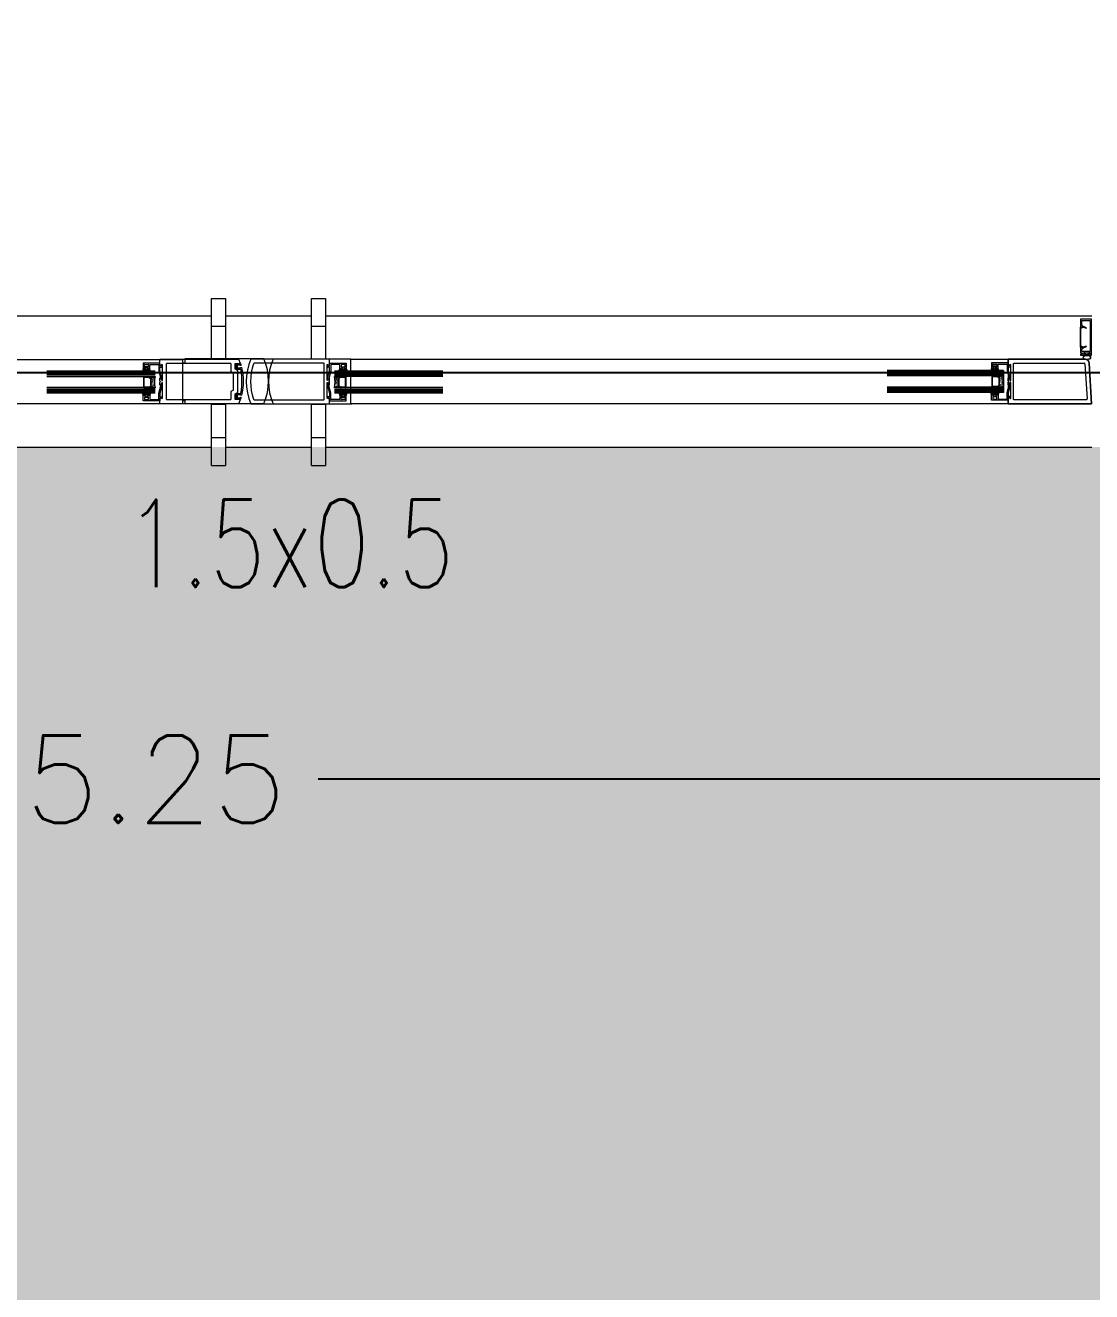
# Model space of a CAD drawing. Header units: inches. Extents: x -6 to 158, y 10 to 161.
# Drawn here: x 33.617 to 34.836, y 78.418 to 79.865 of the extents above; entities that cross this region are included whole.
import ezdxf

# ---------------------------------------------------------------- set-up
doc = ezdxf.new("R2010")
doc.units = ezdxf.units.IN
doc.header["$MEASUREMENT"] = 0
doc.linetypes.add('IMPORT-AI-Linetype-8', pattern=[7811.371918, 4882.107551, -976.421456, 976.421456, -976.421456])
for name, color, linetype, lineweight in [('A-DETL-GENF', 92, 'Continuous', 9), ('A-DOOR', 2, 'Continuous', 9), ('A-GLAZ-CWMG', 2, 'Continuous', 9), ('G-IMPT', 8, 'Continuous', 9)]:
    doc.layers.add(name, color=color, linetype=linetype, lineweight=lineweight)
for name, color, linetype in [('FM-A-OP_1-102RP$0$A-TEXT-NT-002', 2, 'Continuous'), ('HATCH ACERA QUIRIBI', 33, 'FENCELINE1'), ('ZUCA-EJES', 251, 'Continuous')]:
    doc.layers.add(name, color=color, linetype=linetype)
doc.styles.add('DETALLES$0$DETALLES$0$TEXTO GENERAL', font='romans.shx')
doc.styles.add('FM-A-OP_1-102RP$0$2mm(50)', font='simplex.shx', dxfattribs={"width": 0.75, "height": 0.1})
doc.linetypes.add('FENCELINE1', pattern='A,0.25,-0.1,[133,ltypeshp.shx,S=0.1,R=0,X=-0.1,Y=0],-0.1,1', length=1.45)
doc.dimstyles.new('DISTRIBUCIÓN$0$PLANTA ARQUITECTONICA$0$STANDARD', dxfattribs={"dimscale": 0, "dimtxt": 0.1, "dimasz": 0.075, "dimexe": 0.0333, "dimexo": 0.0333, "dimgap": 0.0333, "dimtad": 0, "dimtih": 1, "dimtoh": 1, "dimzin": 0, "dimdsep": 46, "dimtxsty": 'DETALLES$0$DETALLES$0$TEXTO GENERAL', "dimblk": 'DISTRIBUCIÓN$0$PLANTA ARQUITECTONICA$0$_ARCHTICK', "dimcen": 0.0333, "dimdle": 0.0333, "dimclrd": 124, "dimclre": 124, "dimclrt": 1, "dimaunit": 1, "dimadec": 0, "dimazin": 0, "dimtfac": 1, "dimtix": 1, "dimtmove": 2, "dimatfit": 3, "dimfxl": 2, "dimtolj": 1, "dimtzin": 0, "dimarcsym": 0})

# ---------------------------------------------------------------- blocks, each defined once
blk = doc.blocks.new('Dbl_Door_16780 - EFCO D300 Double-2139893-Level 1')
at = {"layer": 'G-IMPT'}
for points in [[(-828.2, 17.5), (-832.2, 17.5), (-831.3, 15.1)], [(-83.2, 18.1), (-87.2, 18.1), (-84.1, 15.7)], [(141.5, 18.2), (137.5, 18.2), (138.4, 15.8)], [(-83.2, -16.8), (-84.1, -14.5), (-87.2, -16.8)], [(141.5, -16.8), (138.4, -14.4), (137.5, -16.8)], [(-828.2, -17.5), (-831.3, -15.1), (-832.2, -17.5)]]:
    blk.add_hatch(color=256, dxfattribs=at).paths.add_polyline_path(points, flags=0)
at = {"layer": 'A-DETL-GENF'}
for p, q in [((-840.1, 12.7), (-707.1, 12.7)), ((-840.1, 11.1), (-707.1, 11.1)), ((-840.1, 9.5), (-707.1, 9.5)), ((-840.1, 7.9), (-707.1, 7.9)), ((-840.1, 6.4), (-707.1, 6.4)), ((-840, -12.7), (-840, 12.7)), ((-199.2, 13.4), (-75.4, 13.4)), ((-199.2, 11.8), (-75.4, 11.8)), ((-199.2, 10.2), (-75.4, 10.2)), ((-199.2, 8.6), (-75.4, 8.6)), ((-199.2, 7), (-75.4, 7)), ((129.7, 13.4), (253.5, 13.4)), ((129.7, 11.8), (253.5, 11.8)), ((129.7, 10.2), (253.5, 10.2)), ((129.7, 8.6), (253.5, 8.6)), ((129.7, 7), (253.5, 7)), ((-840, -6.3), (-707.1, -6.3)), ((-840, -7.9), (-707.1, -7.9)), ((-840, -9.5), (-707.1, -9.5)), ((-840, -11.1), (-707.1, -11.1)), ((-840, -12.7), (-707.1, -12.7)), ((-199.2, -5.7), (-75.4, -5.7)), ((-199.2, -7.2), (-75.4, -7.2)), ((-199.2, -8.8), (-75.4, -8.8)), ((-199.2, -10.4), (-75.4, -10.4)), ((-199.2, -12), (-75.4, -12)), ((129.7, -5.5), (253.5, -5.5)), ((129.7, -7.2), (253.5, -7.2)), ((129.7, -8.8), (253.5, -8.8)), ((129.7, -10.4), (253.5, -10.4)), ((129.7, -12), (253.5, -12))]:
    blk.add_line(p, q, dxfattribs=at)
at = {"layer": 'A-DOOR'}
for p, q in [((-65.2, 64.2), (-65.2, 96)), ((-49.3, 96), (-65.2, 96)), ((-49.3, 96), (-49.3, 64.2)), ((49.2, 64.2), (49.2, 96)), ((65.1, 96), (49.2, 96)), ((65.1, 96), (65.1, 64.2)), ((-65.2, 26), (-65.2, 64.2)), ((-49.3, 64.2), (-65.2, 64.2)), ((-49.3, 64.2), (-49.3, 26)), ((49.2, 26), (49.2, 64.2)), ((65.1, 64.2), (49.2, 64.2)), ((65.1, 64.2), (65.1, 26)), ((-845.5, -25.5), (-845.5, 25)), ((-94, 25), (-845.5, 25)), ((-95.3, 25.2), (-845.1, 25.2)), ((-94, 25), (-94, -25.5)), ((-49.3, 26), (-65.2, 26)), ((65.1, 26), (49.2, 26)), ((98.4, -25.3), (98.4, 25.2)), ((846.1, 25.2), (98.4, 25.2)), ((-94, -25.5), (-845.5, -25.5)), ((-65.2, -63.2), (-65.2, -25.5)), ((-49.3, -25.5), (-49.3, -63.2)), ((49.2, -63.2), (49.2, -25.9)), ((65.1, -25.9), (65.1, -63.2)), ((846.1, -25.3), (98.4, -25.3)), ((-65.2, -95), (-65.2, -63.2)), ((-49.3, -63.2), (-65.2, -63.2)), ((-49.3, -63.2), (-49.3, -95)), ((49.2, -95), (49.2, -63.2)), ((65.1, -63.2), (49.2, -63.2)), ((65.1, -63.2), (65.1, -95)), ((-49.3, -95), (-65.2, -95)), ((65.1, -95), (49.2, -95))]:
    blk.add_line(p, q, dxfattribs=at)
at = {"layer": 'A-DOOR', "lineweight": 18}
for p, q in [((-940.8, 25.6), (-937.9, -21.1)), ((-845.6, 25.6), (-940.8, 25.6)), ((-845.6, 21.4), (-845.6, 25.6)), ((-5.3, 25.7), (-95.3, 25.7)), ((95.6, 25.3), (5.6, 25.3)), ((95.6, 21.8), (95.6, 25.3)), ((98.4, 21.8), (95.6, 21.8)), ((-933.5, -25.6), (-845.6, -25.6)), ((-845.6, -25.6), (-845.6, -21.4)), ((-94, -25.5), (-5.3, -25.5)), ((5.6, -25.9), (95.6, -25.9)), ((95.6, -25.9), (95.6, -21)), ((95.6, -21), (98.4, -21))]:
    blk.add_line(p, q, dxfattribs=at)
for centre, radius, start, end in [((-64.7, 0.1), 64.7, 336.635, 23.3115), ((61.3, -0.3), 61.4, 155.3431, 204.6569), ((-933.5, -21.1), 4.47, 180, 270)]:
    blk.add_arc(centre, radius, start, end, dxfattribs=at)
at = {"layer": 'G-IMPT'}
for p, q in [((-933.2, -20.1), (-935.7, 20)), ((-828.3, 20.1), (-832.1, 20.1)), ((-87.1, 20.7), (-83.3, 20.7)), ((31.7, 19.7), (36.1, 19.7)), ((36.9, 18.9), (36.9, 15.2)), ((43.1, 11.9), (43.1, 20.4)), ((43.6, 20.8), (116, 20.8)), ((116.4, 20.4), (116.4, -20.4)), ((121.2, 18.9), (121.2, 1.6)), ((123.5, 18.6), (121.7, 19.3)), ((141.3, 20.7), (137.6, 20.7)), ((-834.7, -4.5), (-834.7, 4.6)), ((-827.7, 5.6), (-827.7, -5.5)), ((-827.1, 5.6), (-827.1, -5.5)), ((-88.3, -4.9), (-88.3, 6.2)), ((-87.7, -4.9), (-87.7, 6.2)), ((-80.7, 5.2), (-80.7, -3.9)), ((30.4, 6.5), (30.4, -6.8)), ((35.3, 13.6), (31.6, 13.6)), ((35.6, -12.6), (35.6, 12.6)), ((40.4, -9.8), (40.4, 9.8)), ((40.6, 10.2), (42.9, 11.6)), ((121.9, 1.4), (123.3, 3.9)), ((135, -3.7), (135, 5.4)), ((142, 6.4), (142, -4.7)), ((142.5, 6.4), (142.5, -4.7)), ((31.6, -13.9), (35.3, -13.9)), ((42.9, -11.5), (40.6, -10.2)), ((43.1, -20.4), (43.1, -11.9)), ((121.2, -1.6), (121.2, -18.9)), ((123.3, -3.9), (121.9, -1.4)), ((-828.3, -20), (-832.1, -20)), ((-87.1, -19.4), (-83.3, -19.4)), ((36.1, -20), (31.7, -20)), ((36.9, -15.5), (36.9, -19.2)), ((116, -20.8), (43.6, -20.8)), ((121.7, -19.3), (123.5, -18.6)), ((141.3, -19.4), (137.6, -19.4)), ((-931.2, -39.1), (-928.7, -40.4)), ((-928.5, -40.7), (-928.5, -60.6)), ((-928.7, -60.9), (-931.2, -62.2))]:
    blk.add_line(p, q, dxfattribs=at)
at = {"layer": 'G-IMPT', "flags": 128}
for points in [[(-846.4, 0), (-845.6, -0.8), (-845.6, -3.7), (-845.7, -4), (-846, -4.1), (-846.3, -4), (-847.8, -1.3), (-848.1, -1.2), (-848.4, -1.3), (-848.5, -1.6), (-848.5, -18.9), (-848.4, -19.2), (-848, -19.3), (-846.1, -18.5), (-845.8, -18.6), (-845.6, -19.1), (-845.6, -25.6), (-933.2, -25.6), (-934.6, -25.4), (-935.9, -24.8), (-936.9, -23.8), (-937.6, -22.6), (-937.9, -21.1), (-940.8, 25.6), (-935.4, 25.6), (-845.6, 25.6), (-845.6, 19), (-845.8, 18.7), (-846.1, 18.6), (-848, 19.3), (-848.4, 19.3), (-848.5, 18.9), (-848.5, 1.6), (-848.4, 1.3), (-848.1, 1.2), (-847.8, 1.3), (-846.3, 4), (-846, 4.2), (-845.8, 4.1), (-845.6, 3.8), (-845.6, 0.8)], [(-832.2, 17.5), (-828.2, 17.5), (-829.1, 15.1), (-828.1, 15.1), (-827.1, 15), (-826.1, 14.3), (-826, 14.1), (-825.9, 14), (-825.9, 13.8), (-826, 13.6), (-826.1, 13.4), (-827.1, 12.8), (-828.1, 12.7), (-832.4, 12.7), (-833.3, 12.8), (-834.3, 13.4), (-834.5, 13.6), (-834.5, 13.8), (-834.5, 14), (-834.5, 14.1), (-834.3, 14.3), (-833.3, 15), (-832.4, 15.1), (-831.3, 15.1)], [(-826.9, 13.9), (-827.5, 14.4), (-830.2, 14.5), (-833, 14.4), (-833.6, 13.9), (-833, 13.4), (-830.2, 13.3), (-827.5, 13.4)], [(-83.2, 18.1), (-87.2, 18.1), (-86.4, 15.7), (-87.4, 15.7), (-88.3, 15.7), (-89.4, 14.9), (-89.5, 14.7), (-89.6, 14.6), (-89.6, 14.4), (-89.5, 14.2), (-89.4, 14.1), (-88.3, 13.4), (-87.4, 13.3), (-83.1, 13.3), (-82.2, 13.4), (-81.1, 14.1), (-81, 14.2), (-80.9, 14.4), (-80.9, 14.6), (-81, 14.7), (-81.1, 14.9), (-82.2, 15.7), (-83.1, 15.7), (-84.1, 15.7)], [(-88.6, 14.5), (-88, 15), (-85.2, 15.1), (-82.4, 15), (-81.8, 14.5), (-82.4, 14.1), (-85.2, 14), (-88, 14.1)], [(137.5, 18.2), (141.5, 18.2), (140.6, 15.8), (141.6, 15.8), (142.5, 15.7), (143.6, 14.9), (143.7, 14.8), (143.8, 14.6), (143.8, 14.4), (143.7, 14.2), (143.6, 14.1), (142.5, 13.4), (141.6, 13.3), (137.3, 13.3), (136.4, 13.4), (135.4, 14.1), (135.2, 14.2), (135.2, 14.4), (135.2, 14.6), (135.2, 14.8), (135.4, 14.9), (136.4, 15.7), (137.3, 15.8), (138.4, 15.8)], [(142.8, 14.5), (142.2, 15), (139.4, 15.2), (136.7, 15), (136.1, 14.5), (136.7, 14.1), (139.4, 14), (142.2, 14.1)], [(-835.3, 4.6), (-835.3, -4.5)], [(-832.9, 6.3), (-834.8, 5.3)], [(-80.6, 5.9), (-82.6, 6.9)], [(-80.2, -3.9), (-80.2, 5.2)], [(134.4, 5.4), (134.4, -3.7)], [(136.8, 7.1), (134.8, 6.1)], [(-834.8, -5.2), (-832.9, -6.3)], [(-832.2, -17.5), (-828.2, -17.5), (-829.1, -15.1), (-828.1, -15.1), (-827.1, -15), (-826.1, -14.2), (-826, -14.1), (-825.9, -13.9), (-825.9, -13.7), (-826, -13.5), (-826.1, -13.4), (-827.1, -12.7), (-828.1, -12.6), (-832.4, -12.6), (-833.3, -12.7), (-834.3, -13.4), (-834.5, -13.5), (-834.5, -13.7), (-834.5, -13.9), (-834.5, -14.1), (-834.3, -14.2), (-833.3, -15), (-832.4, -15.1), (-831.3, -15.1)], [(-826.9, -13.8), (-827.5, -14.3), (-830.2, -14.5), (-833, -14.3), (-833.6, -13.8), (-833, -13.4), (-830.2, -13.3), (-827.5, -13.4)], [(-83.2, -16.8), (-87.2, -16.8), (-86.4, -14.5), (-87.4, -14.5), (-88.3, -14.4), (-89.4, -13.6), (-89.5, -13.4), (-89.6, -13.3), (-89.6, -13.1), (-89.5, -12.9), (-89.4, -12.8), (-88.3, -12.1), (-87.4, -12), (-83.1, -12), (-82.2, -12.1), (-81.1, -12.8), (-81, -12.9), (-80.9, -13.1), (-80.9, -13.3), (-81, -13.4), (-81.1, -13.6), (-82.2, -14.4), (-83.1, -14.5), (-84.1, -14.5)], [(-88.6, -13.2), (-88, -13.7), (-85.2, -13.9), (-82.4, -13.7), (-81.8, -13.2), (-82.4, -12.8), (-85.2, -12.7), (-88, -12.8)], [(-82.6, -5.6), (-80.6, -4.6)], [(134.8, -4.4), (136.8, -5.4)], [(137.5, -16.8), (141.5, -16.8), (140.6, -14.4), (141.6, -14.4), (142.5, -14.3), (143.6, -13.6), (143.7, -13.4), (143.8, -13.3), (143.8, -13.1), (143.7, -12.9), (143.6, -12.7), (142.5, -12.1), (141.6, -12), (137.3, -12), (136.4, -12.1), (135.4, -12.7), (135.2, -12.9), (135.2, -13.1), (135.2, -13.3), (135.2, -13.4), (135.4, -13.6), (136.4, -14.3), (137.3, -14.4), (138.4, -14.4)], [(142.8, -13.2), (142.2, -13.7), (139.4, -13.8), (136.7, -13.7), (136.1, -13.2), (136.7, -12.7), (139.4, -12.6), (142.2, -12.7)], [(-933.1, -32.6), (-932, -32.6), (-932, -31.9), (-932.7, -31.9), (-933.8, -29.8), (-937.1, -29.8), (-938.3, -31.9), (-938.9, -31.9), (-938.9, -32.6), (-937.8, -32.6), (-936.6, -30.6), (-934.3, -30.6)]]:
    blk.add_lwpolyline(points, close=True, dxfattribs=at)
for points in [[(-934.9, 20.8), (-852.1, 20.8), (-851.8, 20.7), (-851.7, 20.4), (-851.7, 0), (-851.7, -20.4), (-851.8, -20.7), (-852.1, -20.8), (-932.4, -20.8)], [(-848.2, 3), (-845.6, 12.9), (-845.6, 16.9), (-847.8, 16.9)], [(-848.1, 17.7), (-847, 18.8), (-845.6, 18), (-845.6, 21.4), (-826.5, 21.4), (-826.5, 15.1), (-828.5, 15.1)], [(-832, 15.1), (-833.9, 15.1), (-833.9, 20.1), (-844.2, 20.1), (-844.2, 12.7), (-846.5, 4.1), (-847.5, 2.6)], [(-832.5, 19.6), (-832.5, 18.3), (-831.6, 15.6)], [(-828.8, 15.6), (-827.9, 18.3), (-827.9, 19.6)], [(-67.3, 18.3), (-68.4, 19.5), (-69.9, 18.7), (-69.9, 22.1), (-88.9, 22.1), (-88.9, 15.7), (-87, 15.7)], [(-86.6, 16.3), (-87.5, 18.9), (-87.5, 20.3)], [(-82.9, 20.3), (-82.9, 18.9), (-83.8, 16.3)], [(-83.4, 15.7), (-81.5, 15.7), (-81.5, 20.7), (-71.3, 20.7), (-71.3, 13.4), (-69, 4.8), (-68, 3.3)], [(20, 25.6), (-69.9, 25.6), (-69.9, 19.1), (-69.7, 18.6), (-69.3, 18.5), (-67.4, 19.3), (-67.1, 19.2), (-66.9, 18.9), (-66.9, 1.6), (-67, 1.3), (-67.3, 1.2), (-67.6, 1.3), (-69.2, 4), (-69.4, 4.1), (-69.7, 4), (-69.9, 3.7), (-69.9, 0.8), (-69.1, 0), (-69.9, -0.8), (-69.9, -3.8), (-69.7, -4.1), (-69.4, -4.2), (-69.2, -4), (-67.6, -1.4), (-67.3, -1.3), (-67.1, -1.4), (-66.9, -1.6), (-66.9, -19), (-67.1, -19.3), (-67.4, -19.3), (-69.3, -18.6), (-69.7, -18.7), (-69.9, -19), (-69.9, -25.6), (20, -25.6)], [(-67.2, 3.6), (-69.9, 13.5), (-69.9, 17.5), (-67.7, 17.5)], [(16.3, 20.8), (-63.4, 20.8), (-63.6, 20.7), (-63.8, 20.4), (-63.8, -20.4), (-63.6, -20.7), (-63.4, -20.8), (16.3, -20.8)], [(30.5, 15.7), (32.1, 15.7), (32.1, 15.2), (35.7, 15.2), (35.7, 18.5), (32.1, 18.5), (32.1, 18), (31.1, 18)], [(32.3, 20.8), (34.1, 25.6), (61.9, 25.6), (124.1, 25.6), (124.1, 19)], [(35.8, 13), (38.4, 14.4), (38.4, 20.3), (32.7, 20.3)], [(121.4, 3.6), (124.1, 13.5), (124.1, 17.5), (121.9, 17.5)], [(121.6, 18.3), (122.6, 19.5), (124.1, 18.7), (124.1, 22.1), (143.1, 22.1), (143.1, 15.7), (141.2, 15.7)], [(137.7, 15.7), (135.8, 15.7), (135.8, 20.7), (125.5, 20.7), (125.5, 13.4), (123.2, 4.8), (122.2, 3.3)], [(137.2, 20.3), (137.2, 18.9), (138.1, 16.3)], [(140.9, 16.3), (141.7, 18.9), (141.7, 20.3)], [(-840, 6.4), (-832.5, 6.4), (-827.9, 6.4)], [(-839.5, 5.6), (-839.5, 5.5), (-839.4, 5.6), (-839.5, 5.6), (-839.5, 5.6), (-839.4, 5.6), (-839.5, 5.5)], [(-839.1, 4.1), (-839.1, 3.9), (-838.9, 4.1), (-839.1, 4.1), (-839.1, 4), (-839, 4.1), (-839.1, 4)], [(-838.7, 2.4), (-838.6, 2.6), (-838.7, 2.5), (-838.6, 2.5), (-838.7, 2.5), (-838.7, 2.4), (-838.5, 2.5)], [(-838.3, 0.9), (-838.2, 1), (-838.3, 1), (-838.3, 0.9), (-838.1, 1), (-838.3, 1), (-838.2, 1)], [(-838, 5.2), (-838, 5), (-837.8, 5.2), (-837.9, 5.2), (-838, 5.2), (-837.9, 5.2), (-838, 5.1)], [(-837.6, 3.6), (-837.5, 3.7), (-837.6, 3.6), (-837.5, 3.7), (-837.6, 3.6), (-837.6, 3.5), (-837.4, 3.6)], [(-837.2, 2), (-837.1, 2.1), (-837.1, 2.1), (-837.1, 2), (-837, 2.1), (-837.1, 2.1), (-837.1, 2.1)], [(-836.9, 6.2), (-836.8, 6.3), (-836.8, 6.3), (-836.8, 6.3), (-836.8, 6.3), (-836.8, 6.2), (-836.7, 6.3)], [(-836.7, 0.4), (-836.6, 0.6), (-836.7, 0.6), (-836.7, 0.6), (-836.7, 0.5), (-836.6, 0.6), (-836.8, 0.5)], [(-836.5, 4.7), (-836.3, 4.8), (-836.4, 4.7), (-836.4, 4.8), (-836.4, 4.6), (-836.3, 4.8), (-836.4, 4.8)], [(-836, 3.1), (-835.9, 3.2), (-836, 3.2), (-836, 3.2), (-836, 3.2), (-835.9, 3.3), (-836, 3.1)], [(-835.6, 1.7), (-835.6, 1.6), (-835.5, 1.7), (-835.6, 1.7), (-835.6, 1.7), (-835.5, 1.7), (-835.6, 1.6)], [(-835.3, 5.9), (-835.3, 5.8), (-835.2, 5.9), (-835.3, 5.9), (-835.3, 5.9), (-835.2, 5.9), (-835.3, 5.8)], [(-834.6, 4.8), (-832.5, 5.8), (-827.9, 5.8)], [(-87.5, 7), (-82.9, 7), (-75.4, 7)], [(-87.5, 6.5), (-82.9, 6.5), (-80.9, 5.4)], [(-81.9, 6.8), (-82, 6.7), (-81.9, 6.7), (-81.9, 6.7), (-81.9, 6.7), (-82, 6.6), (-81.8, 6.7)], [(-80.3, 6.3), (-80.4, 6.2), (-80.3, 6.3), (-80.4, 6.2), (-80.3, 6.4), (-80.5, 6.2), (-80.3, 6.2)], [(-79.9, 4.9), (-80.1, 4.7), (-79.9, 4.7), (-80, 4.7), (-79.9, 4.7), (-80, 4.7), (-79.9, 4.8)], [(-79.5, 3.3), (-79.6, 3.2), (-79.5, 3.2), (-79.6, 3.2), (-79.5, 3.3), (-79.7, 3.2), (-79.5, 3.2)], [(-79.1, 1.8), (-79.2, 1.6), (-79.1, 1.6), (-79.1, 1.6), (-79.1, 1.7), (-79.2, 1.6), (-79.1, 1.7)], [(-78.8, 6), (-78.9, 5.8), (-78.8, 5.8), (-78.8, 5.8), (-78.8, 5.9), (-78.9, 5.8), (-78.8, 5.9)], [(-78.7, 0.3), (-78.8, 0.1), (-78.7, 0.1), (-78.7, 0.1), (-78.7, 0.1), (-78.8, 0.1), (-78.7, 0.2)], [(-78.4, 4.4), (-78.5, 4.3), (-78.4, 4.3), (-78.4, 4.4), (-78.5, 4.3), (-78.4, 4.3), (-78.4, 4.3)], [(-78, 2.9), (-78.1, 2.7), (-78, 2.8), (-78, 2.8), (-78, 2.8), (-78, 2.9), (-78.1, 2.8)], [(-77.7, 7), (-77.7, 7), (-77.8, 7), (-77.7, 7), (-77.7, 7), (-77.8, 6.9)], [(-77.5, 1.3), (-77.7, 1.2), (-77.6, 1.3), (-77.6, 1.2), (-77.6, 1.2), (-77.6, 1.4), (-77.7, 1.2)], [(-77.2, 5.5), (-77.4, 5.4), (-77.3, 5.5), (-77.3, 5.4), (-77.3, 5.6), (-77.4, 5.4), (-77.3, 5.4)], [(-76.9, 4), (-77, 3.9), (-76.9, 3.9), (-76.9, 3.9), (-76.9, 3.9), (-77, 3.9), (-76.8, 4)], [(-76.5, 2.4), (-76.5, 2.5), (-76.6, 2.4), (-76.5, 2.4), (-76.4, 2.4), (-76.5, 2.3), (-76.4, 2.4)], [(-76.2, 6.7), (-76.3, 6.5), (-76.2, 6.5), (-76.2, 6.5), (-76.1, 6.6), (-76.2, 6.5), (-76.1, 6.6)], [(-76.1, 0.9), (-76.2, 0.8), (-76.1, 0.9), (-76.1, 0.8)], [(-75.8, 5), (-75.8, 5.1), (-75.8, 5), (-75.8, 5.1), (-75.8, 5.1), (-75.9, 5)], [(124.1, 3.7), (124.1, 0.8), (123.3, 0), (124.1, -0.8), (124.1, -3.7)], [(129.7, 7.2), (137.2, 7.2), (141.8, 7.2)], [(130.2, 6.4), (130.2, 6.3), (130.3, 6.4), (130.2, 6.4), (130.2, 6.4), (130.3, 6.4), (130.1, 6.3)], [(130.4, 0.6), (130.4, 0.7), (130.4, 0.6), (130.4, 0.7)], [(130.6, 4.9), (130.6, 4.7), (130.7, 4.9), (130.6, 4.9), (130.6, 4.9), (130.7, 4.9), (130.6, 4.8)], [(131, 3.3), (131.1, 3.4), (131, 3.3), (131, 3.4), (131, 3.4), (131, 3.2), (131.1, 3.4)], [(131.4, 1.7), (131.5, 1.8), (131.4, 1.8), (131.4, 1.7), (131.5, 1.8), (131.4, 1.8), (131.4, 1.8)], [(131.7, 6), (131.7, 5.9), (131.8, 6), (131.7, 6), (131.7, 6), (131.8, 6), (131.7, 5.9)], [(131.8, 0.2), (131.9, 0.3), (131.8, 0.3), (131.8, 0.3), (131.8, 0.3), (131.8, 0.1), (132, 0.3)], [(132.1, 4.4), (132.2, 4.5), (132.1, 4.4), (132.1, 4.5), (132.1, 4.5), (132.1, 4.3), (132.3, 4.5)], [(132.5, 2.9), (132.6, 3), (132.5, 2.9), (132.5, 2.8), (132.7, 2.9), (132.5, 2.9), (132.6, 2.9)], [(132.8, 7), (132.9, 7.2), (132.8, 7.1), (132.9, 7.1), (132.8, 7.1), (132.8, 7), (133, 7.1)], [(132.9, 1.3), (133.1, 1.4), (132.9, 1.4), (133, 1.4), (132.9, 1.4), (133, 1.4), (132.9, 1.3)], [(133.2, 5.5), (133.3, 5.6), (133.2, 5.6), (133.3, 5.6), (133.2, 5.5), (133.4, 5.6), (133.2, 5.6)], [(133.6, 3.9), (133.8, 4.1), (133.6, 4.1), (133.7, 4.1), (133.6, 4), (133.7, 4.1), (133.6, 4)], [(134.1, 2.5), (134.1, 2.4), (134.2, 2.5), (134.1, 2.5), (134.1, 2.5), (134.1, 2.6), (134, 2.4)], [(134.4, 6.7), (134.4, 6.6), (134.5, 6.7), (134.4, 6.7), (134.4, 6.7), (134.4, 6.7), (134.3, 6.6)], [(135.1, 5.6), (137.2, 6.6), (141.8, 6.6)], [(-848.2, -3), (-845.6, -12.9), (-845.6, -16.8), (-847.8, -16.8)], [(-832, -15.1), (-833.9, -15.1), (-833.9, -20), (-844.2, -20), (-844.2, -12.7), (-846.5, -4.1), (-847.5, -2.6)], [(-827.9, -6.3), (-832.5, -6.3), (-840, -6.3)], [(-839.6, -4.3), (-839.6, -4.4), (-839.6, -4.3), (-839.6, -4.4), (-839.6, -4.4), (-839.5, -4.3)], [(-839.3, -0.2), (-839.2, -0.1), (-839.3, -0.2), (-839.3, -0.1)], [(-839.3, -6), (-839.1, -5.9), (-839.3, -5.9), (-839.2, -5.8), (-839.3, -5.9), (-839.2, -5.8), (-839.3, -5.9)], [(-839, -1.7), (-839, -1.8), (-838.8, -1.7), (-838.9, -1.7), (-839, -1.7), (-838.9, -1.6), (-839, -1.8)], [(-838.6, -3.3), (-838.4, -3.2), (-838.6, -3.2), (-838.5, -3.2), (-838.6, -3.2), (-838.5, -3.2), (-838.6, -3.3)], [(-838.2, -4.8), (-838.1, -4.7), (-838.2, -4.8), (-838.1, -4.7), (-838.2, -4.9), (-838, -4.7), (-838.2, -4.7)], [(-837.9, -0.6), (-837.8, -0.5), (-837.9, -0.6), (-837.8, -0.5), (-837.9, -0.5), (-837.9, -0.7), (-837.7, -0.5)], [(-837.7, -6.3), (-837.7, -6.3), (-837.6, -6.3), (-837.7, -6.3), (-837.7, -6.3), (-837.7, -6.2)], [(-837.5, -2.2), (-837.4, -2), (-837.4, -2.1), (-837.4, -2.1), (-837.4, -2.1), (-837.4, -2.2), (-837.3, -2.1)], [(-837.1, -3.7), (-836.9, -3.6), (-837, -3.6), (-837, -3.7), (-836.9, -3.6), (-837, -3.6), (-837, -3.6)], [(-836.6, -5.3), (-836.5, -5.1), (-836.6, -5.1), (-836.6, -5.1), (-836.6, -5.2), (-836.5, -5.1), (-836.6, -5.2)], [(-836.3, -1.1), (-836.2, -1), (-836.3, -1), (-836.3, -0.9), (-836.3, -1), (-836.2, -0.9), (-836.3, -1)], [(-835.9, -2.6), (-835.8, -2.5), (-835.9, -2.5), (-835.9, -2.5), (-835.9, -2.6), (-835.8, -2.5), (-835.9, -2.5)], [(-835.5, -4.2), (-835.4, -4), (-835.5, -4), (-835.5, -4), (-835.5, -4.1), (-835.4, -4), (-835.5, -4.1)], [(-835.1, -5.6), (-835, -5.5), (-835.1, -5.6), (-835.1, -5.5), (-835.1, -5.7), (-834.9, -5.6), (-835.1, -5.6)], [(-827.9, -5.8), (-832.5, -5.8), (-834.6, -4.7)], [(-833.6, -6.1), (-833.4, -6), (-833.6, -6), (-833.5, -6), (-833.6, -6), (-833.5, -5.9), (-833.6, -6.1)], [(-67.3, -17), (-68.4, -18.2), (-69.9, -17.4), (-69.9, -20.8), (-88.9, -20.8), (-88.9, -14.4), (-87, -14.4)], [(-80.9, -4.1), (-82.9, -5.1), (-87.5, -5.1)], [(-75.4, -5.7), (-82.9, -5.7), (-87.5, -5.7)], [(-83.4, -14.4), (-81.5, -14.4), (-81.5, -19.4), (-71.3, -19.4), (-71.3, -12), (-69, -3.5), (-68, -2)], [(-80.2, -5.2), (-80.1, -5.1), (-80.3, -5.2), (-80.1, -5.2), (-80.1, -5.2), (-80.2, -5.2), (-80.1, -5.1)], [(-79.8, -1), (-79.8, -0.9), (-80, -1), (-79.9, -1), (-79.8, -1), (-79.9, -1), (-79.8, -0.9)], [(-79.4, -2.4), (-79.6, -2.5), (-79.4, -2.5), (-79.4, -2.5), (-79.4, -2.5), (-79.5, -2.6), (-79.4, -2.5)], [(-79, -4), (-79.1, -4.1), (-79, -4), (-79, -4.1), (-79, -3.9), (-79.1, -4.1), (-79, -4.1)], [(-78.6, -5.5), (-78.7, -5.6), (-78.6, -5.6), (-78.6, -5.6), (-78.6, -5.6), (-78.6, -5.5), (-78.7, -5.6)], [(-78.3, -1.3), (-78.4, -1.4), (-78.3, -1.4), (-78.3, -1.3), (-78.4, -1.4), (-78.3, -1.4), (-78.3, -1.4)], [(-77.9, -2.9), (-78, -3), (-77.9, -2.9), (-77.9, -3), (-77.9, -3), (-77.9, -2.8), (-78, -3)], [(-77.5, -4.5), (-77.5, -4.3), (-77.6, -4.5), (-77.5, -4.5), (-77.5, -4.5), (-77.6, -4.5), (-77.4, -4.4)], [(-77.1, -0.2), (-77.3, -0.3), (-77.2, -0.3), (-77.2, -0.2), (-77.3, -0.3), (-77.2, -0.3), (-77.2, -0.3)], [(-76.7, -1.7), (-76.8, -1.9), (-76.8, -1.8), (-76.8, -1.8), (-76.8, -1.8), (-76.8, -1.7), (-76.9, -1.8)], [(-76.3, -3.4), (-76.3, -3.2), (-76.5, -3.4), (-76.4, -3.4), (-76.3, -3.3), (-76.4, -3.4), (-76.3, -3.3)], [(-76, -4.9), (-75.9, -4.8), (-76.1, -4.9), (-75.9, -4.9), (-75.9, -4.9), (-76, -4.9), (-75.9, -4.8)], [(-67.2, -2.3), (-69.9, -12.2), (-69.9, -16.2), (-67.7, -16.2)], [(32.7, -20.2), (38.4, -20.2), (38.4, -14.4), (35.8, -12.9)], [(121.4, -2.3), (124.1, -12.2), (124.1, -16.2), (121.9, -16.2)], [(121.6, -17), (122.6, -18.2), (124.1, -17.4), (124.1, -20.8), (143.1, -20.8), (143.1, -14.4), (141.2, -14.4)], [(137.7, -14.4), (135.8, -14.4), (135.8, -19.4), (125.5, -19.4), (125.5, -12), (123.2, -3.5), (122.2, -2)], [(141.8, -5.5), (137.2, -5.5), (129.7, -5.5)], [(130.1, -3.5), (130, -3.6), (130, -3.5), (130, -3.5), (130, -3.6), (130.1, -3.5)], [(130.4, -5.2), (130.5, -5), (130.4, -5), (130.4, -5), (130.4, -5.1), (130.5, -5), (130.4, -5.1)], [(130.7, -0.8), (130.7, -1), (130.8, -0.8), (130.7, -0.8), (130.7, -0.9), (130.8, -0.8), (130.7, -0.9)], [(131.1, -2.5), (131.2, -2.4), (131.1, -2.4), (131.1, -2.4), (131.1, -2.4), (131.2, -2.3), (131.1, -2.5)], [(131.5, -4), (131.6, -3.9), (131.5, -3.9), (131.5, -3.9), (131.5, -4), (131.7, -3.9), (131.5, -3.9)], [(131.9, -5.4), (132, -5.5), (132.1, -5.4), (132, -5.4), (131.9, -5.5), (132, -5.4)], [(132.2, -1.3), (132.3, -1.2), (132.2, -1.3), (132.3, -1.2), (132.2, -1.2), (132.2, -1.4), (132.4, -1.2)], [(132.6, -2.9), (132.7, -2.8), (132.6, -2.8), (132.6, -2.9), (132.8, -2.8), (132.6, -2.8), (132.7, -2.8)], [(133, -4.5), (133.2, -4.3), (133, -4.3), (133.1, -4.3), (133, -4.3), (133.1, -4.3), (133, -4.4)], [(133.3, -0.3), (133.5, -0.1), (133.3, -0.1), (133.4, -0.1), (133.3, -0.2), (133.4, -0.1), (133.3, -0.2)], [(133.7, -1.7), (133.8, -1.6), (133.8, -1.7), (133.8, -1.7), (133.8, -1.8), (133.9, -1.7), (133.8, -1.7)], [(134.2, -3.3), (134.3, -3.2), (134.2, -3.2), (134.2, -3.2), (134.2, -3.2), (134.3, -3.2), (134.1, -3.3)], [(134.6, -4.8), (134.7, -4.7), (134.6, -4.8), (134.6, -4.7), (134.6, -4.9), (134.7, -4.7), (134.6, -4.7)], [(141.8, -5), (137.2, -5), (135.1, -3.9)], [(136.1, -5.3), (136.2, -5.1), (136.1, -5.1), (136.1, -5.1), (136.1, -5.2), (136.2, -5.1), (136.1, -5.2)], [(-848.1, -17.6), (-847, -18.8), (-845.6, -18), (-845.6, -21.4), (-826.5, -21.4), (-826.5, -15.1), (-828.5, -15.1)], [(-832.5, -19.6), (-832.5, -18.3), (-831.6, -15.6)], [(-828.8, -15.6), (-827.9, -18.3), (-827.9, -19.6)], [(-86.6, -15), (-87.5, -17.6), (-87.5, -19)], [(-82.9, -19), (-82.9, -17.6), (-83.8, -15)], [(31.1, -18.3), (32.1, -18.3), (32.1, -18.8), (35.7, -18.8), (35.7, -15.5), (32.1, -15.5), (32.1, -16), (30.5, -16)], [(124.1, -18.9), (124.1, -25.6), (34.1, -25.6), (32.3, -20.8)], [(137.2, -19), (137.2, -17.6), (138.1, -15)], [(140.9, -15), (141.7, -17.6), (141.7, -19)], [(-938.5, -30), (-940.8, -30), (-940.8, -71.3), (-928.2, -71.3), (-928.2, -63.4)], [(-932.5, -31.4), (-931.8, -31.4), (-931.8, -32.8), (-939.3, -32.8), (-939.3, -31.4), (-938.5, -31.4)], [(-929.7, -64.5), (-929.7, -69.7), (-939.3, -69.7), (-939.3, -34.4), (-929.5, -34.4), (-929.5, -36.8)], [(-931.5, -38.4), (-934.8, -40), (-934.5, -40.5), (-931.5, -39.1)], [(-928.2, -38), (-928.2, -32.8), (-930.2, -32.8), (-930.2, -31.4), (-928.2, -31.4), (-928.2, -30), (-932.5, -30)], [(-931.2, -62.9), (-928.5, -61.5), (-928.5, -62.2), (-927.9, -62.2), (-927.9, -39.1), (-928.5, -39.1), (-928.5, -39.8), (-931.2, -38.4)], [(-931.5, -62.2), (-934.5, -60.8), (-934.8, -61.3), (-931.5, -62.9)]]:
    blk.add_lwpolyline(points, dxfattribs=at)
at = {"layer": 'G-IMPT'}
for centre, radius, start, end in [((-934.9, 20), 0.787, 90, 183.5941), ((-847.8, 17.3), 0.483, 137.0261, 270), ((-832.1, 19.6), 0.406, 90, 180), ((-832, 15.5), 0.406, 270, 18.6986), ((-828.5, 15.5), 0.406, 161.3014, 270), ((-828.3, 19.6), 0.406, 360, 90), ((-87.1, 20.3), 0.406, 90, 180), ((-87, 16.1), 0.406, 270, 18.6986), ((-83.4, 16.1), 0.406, 161.3014, 270), ((-83.3, 20.3), 0.406, 360, 90), ((-67.7, 18), 0.483, 270, 42.9739), ((16.3, 20), 0.787, 16.5295, 90), ((-39.9, 0), 60.4, 340.3861, 19.5925), ((-37.9, 0), 63.3, 336.1367, 23.8633), ((92, -0.2), 63.5, 165.5462, 194.4538), ((92, -0.2), 63.5, 161.7961, 163.4053), ((32.7, 20.7), 0.406, 160, 270), ((35.3, 15.2), 1.56, 270, 360), ((36.1, 18.9), 0.787, 360, 90), ((43.6, 20.4), 0.406, 90, 180), ((116, 20.4), 0.406, 0, 90), ((121.6, 18.9), 0.406, 68.7099, 180), ((121.9, 18), 0.483, 137.0261, 270), ((123.7, 19), 0.406, 248.7099, 360), ((137.6, 20.3), 0.406, 90, 180), ((137.7, 16.2), 0.406, 270, 18.6986), ((141.2, 16.2), 0.406, 161.3014, 270), ((141.3, 20.3), 0.406, 360, 90), ((-847.8, 2.9), 0.433, 165, 326.9417), ((-867.8, 0), 28.5, 347.108, 12.892), ((-834.5, 4.6), 0.794, 117.176, 180), ((-834.5, 4.6), 0.794, 117.176, 180), ((-834.5, 4.6), 0.235, 117.176, 180), ((-832.5, 5.6), 0.794, 90, 117.176), ((-832.5, 5.6), 0.794, 90, 117.176), ((-832.5, 5.6), 0.235, 90, 117.176), ((-827.9, 5.6), 0.794, 360, 90), ((-827.9, 5.6), 0.235, 360, 90), ((-87.5, 6.2), 0.794, 90, 180), ((-87.5, 6.2), 0.235, 90, 180), ((-82.9, 6.2), 0.794, 62.824, 90), ((-82.9, 6.2), 0.794, 62.824, 90), ((-82.9, 6.2), 0.235, 62.824, 90), ((-81, 5.2), 0.235, 0, 62.824), ((-81, 5.2), 0.794, 0, 62.824), ((-81, 5.2), 0.794, 0, 62.824), ((-47.7, 0.7), 28.5, 167.108, 192.892), ((-67.6, 3.5), 0.433, 213.0583, 15), ((92, -0.2), 61.9, 167.1551, 173.8568), ((36, 12.6), 0.406, 120, 180), ((40.8, 9.8), 0.406, 120, 180), ((42.7, 11.9), 0.406, 300, 360), ((121.6, 1.6), 0.406, 180, 330.8202), ((121.9, 3.5), 0.433, 165, 326.9417), ((123.7, 3.7), 0.406, 0, 150.8202), ((101.9, 0.8), 28.5, 347.108, 12.892), ((135.2, 5.4), 0.794, 117.176, 180), ((135.2, 5.4), 0.794, 117.176, 180), ((135.2, 5.4), 0.235, 117.176, 180), ((137.2, 6.4), 0.794, 90, 117.176), ((137.2, 6.4), 0.794, 90, 117.176), ((137.2, 6.4), 0.235, 90, 117.176), ((141.8, 6.4), 0.794, 360, 90), ((141.8, 6.4), 0.235, 360, 90), ((-847.8, -2.9), 0.433, 33.0583, 195), ((-834.5, -4.5), 0.794, 180, 242.824), ((-834.5, -4.5), 0.794, 180, 242.824), ((-834.5, -4.5), 0.235, 180, 242.824), ((-832.5, -5.5), 0.794, 242.824, 270), ((-832.5, -5.5), 0.794, 242.824, 270), ((-832.5, -5.5), 0.235, 242.824, 270), ((-827.9, -5.5), 0.794, 270, 360), ((-827.9, -5.5), 0.235, 270, 360), ((-87.5, -4.9), 0.794, 180, 270), ((-87.5, -4.9), 0.235, 180, 270), ((-87, -14.8), 0.406, 341.3014, 90), ((-83.4, -14.8), 0.406, 90, 198.6986), ((-82.9, -4.9), 0.235, 270, 297.176), ((-82.9, -4.9), 0.794, 270, 297.176), ((-82.9, -4.9), 0.794, 270, 297.176), ((-81, -3.9), 0.235, 297.176, 0), ((-81, -3.9), 0.794, 297.176, 0), ((-81, -3.9), 0.794, 297.176, 0), ((-67.6, -2.2), 0.433, 345, 146.9417), ((92, -0.2), 61.9, 186.1432, 192.8449), ((35.3, -15.5), 1.56, 0, 90), ((36, -12.6), 0.406, 180, 240), ((40.8, -9.8), 0.406, 180, 240), ((42.7, -11.9), 0.406, 0, 60), ((121.6, -1.6), 0.406, 29.1798, 180), ((121.9, -2.2), 0.433, 33.0583, 195), ((123.7, -3.7), 0.406, 209.1798, 360), ((135.2, -3.7), 0.794, 180, 242.824), ((135.2, -3.7), 0.794, 180, 242.824), ((135.2, -3.7), 0.235, 180, 242.824), ((137.2, -4.7), 0.794, 242.824, 270), ((137.2, -4.7), 0.794, 242.824, 270), ((137.2, -4.7), 0.235, 242.824, 270), ((137.7, -14.8), 0.406, 341.3014, 90), ((141.2, -14.8), 0.406, 90, 198.6986), ((141.8, -4.7), 0.794, 270, 360), ((141.8, -4.7), 0.235, 270, 360), ((-938.5, -27.5), 1.59, 118.0725, 241.9275), ((-938.5, -27.5), 1.21, 118.0725, 241.9275), ((-935.5, -33.2), 8.06, 61.9275, 118.0725), ((-935.5, -21.8), 8.06, 241.9275, 298.0725), ((-935.5, -33.2), 7.68, 61.9275, 118.0725), ((-935.5, -21.8), 7.68, 241.9275, 298.0725), ((-932.4, -20), 0.787, 183.5941, 270), ((-932.4, -27.5), 1.21, 298.0725, 61.9275), ((-932.4, -27.5), 1.59, 298.0725, 61.9275), ((-847.8, -17.3), 0.483, 90, 222.9739), ((-832.1, -19.6), 0.406, 180, 270), ((-832, -15.5), 0.406, 341.3014, 90), ((-828.5, -15.5), 0.406, 90, 198.6986), ((-828.3, -19.6), 0.406, 270, 0), ((-87.1, -19), 0.406, 180, 270), ((-83.3, -19), 0.406, 270, 0), ((-67.7, -16.7), 0.483, 317.0261, 90), ((16.3, -20), 0.787, 270, 343.4705), ((92, -0.2), 63.5, 196.5947, 198.2039), ((32.7, -20.6), 0.406, 90, 200), ((36.1, -19.2), 0.787, 270, 0), ((43.6, -20.4), 0.406, 180, 270), ((116, -20.4), 0.406, 270, 0), ((121.6, -18.9), 0.406, 180, 291.2901), ((121.9, -16.7), 0.483, 90, 222.9739), ((123.7, -18.9), 0.406, 360, 111.2901), ((137.6, -19), 0.406, 180, 270), ((141.3, -19), 0.406, 270, 0), ((-938.5, -30.7), 0.698, 270, 90), ((-932.5, -30.7), 0.698, 90, 270), ((-931.3, -38.7), 0.317, 63, 115.5353), ((-931.4, -39.4), 0.317, 63, 115.5353), ((-929.3, -38), 1.19, 97.3344, 360), ((-928.8, -40.7), 0.317, 360, 63), ((-931.4, -61.9), 0.317, 244.4647, 297), ((-931.3, -62.6), 0.317, 244.4647, 297), ((-929.3, -63.4), 1.19, 0, 251.3885), ((-928.8, -60.6), 0.317, 297, 0)]:
    blk.add_arc(centre, radius, start, end, dxfattribs=at)
blk = doc.blocks.new('Rectangular Mullion - 50 x 150mm-2140257-Level 1')
at = {"layer": 'A-GLAZ-CWMG'}
for p, q in [((14125, 8653.7), (14125, 9529.4)), ((14275, 8653.7), (14275, 9529.4)), ((14125, 8539.3), (14125, 8637.8)), ((14275, 8539.3), (14275, 8637.8)), ((14125, 7647.7), (14125, 8523.4)), ((14275, 7647.7), (14275, 8523.4))]:
    blk.add_line(p, q, dxfattribs=at)
blk = doc.blocks.new('DISTRIBUCIÓN$0$PLANTA ARQUITECTONICA$0$_ARCHTICK')
at = {"color": 0, "linetype": 'ByBlock', "const_width": 0.15}
blk.add_lwpolyline([(-0.5, -0.5), (0.5, 0.5)], dxfattribs=at)
blk = doc.blocks.new('*D1002')
at = {"layer": 'Defpoints', "color": 0, "linetype": 'ByBlock', "transparency": 16777216}
for p in [(31.141, 79.468), (36.391, 79.468), (36.391, 79.0036)]:
    blk.add_point(p, dxfattribs=at)
at = {"layer": 'HATCH ACERA QUIRIBI', "color": 124, "linetype": 'ByBlock', "lineweight": -2, "transparency": 16777216}
for p, q in [((31.141, 79.4347), (31.141, 78.9703)), ((36.391, 79.4347), (36.391, 78.9703)), ((31.1077, 79.0036), (33.5803, 79.0036)), ((36.4243, 79.0036), (33.9517, 79.0036))]:
    blk.add_line(p, q, dxfattribs=at)
at = {"layer": 'HATCH ACERA QUIRIBI', "color": 124, "linetype": 'ByBlock', "lineweight": -2, "transparency": 16777216, "xscale": 0.075, "yscale": 0.075, "zscale": 0.075, "rotation": 180}
blk.add_blockref('DISTRIBUCIÓN$0$PLANTA ARQUITECTONICA$0$_ARCHTICK', (31.141, 79.0036), dxfattribs=at)
at = {"layer": 'HATCH ACERA QUIRIBI', "color": 124, "linetype": 'ByBlock', "lineweight": -2, "transparency": 16777216, "xscale": 0.075, "yscale": 0.075, "zscale": 0.075}
blk.add_blockref('DISTRIBUCIÓN$0$PLANTA ARQUITECTONICA$0$_ARCHTICK', (36.391, 79.0036), dxfattribs=at)
at = {"layer": 'HATCH ACERA QUIRIBI', "color": 1, "linetype": 'ByBlock', "transparency": 16777216, "insert": (33.766, 79.0036), "char_height": 0.1, "attachment_point": 5, "style": 'DETALLES$0$DETALLES$0$TEXTO GENERAL'}
blk.add_mtext('\\A1;5.25', dxfattribs=at)

msp = doc.modelspace()

# ---------------------------------------------------------------- hatches: boundary and pattern name
at = {"layer": 'HATCH ACERA QUIRIBI', "linetype": 'ByBlock'}
h = msp.add_hatch(dxfattribs=at)
h.set_pattern_fill('AR-SAND', color=33, scale=0.005)
h.set_pattern_definition([(37.5, (-2717.0635, -1543.11324), (-0.008000156, 0.244706619), [0, -0.19304, 0, -0.2159, 0, -0.206375]), (7.5, (-2717.0635, -1543.11324), (0.22476164, 0.35841255), [0, -0.10414, 0, -0.17399, 0, -0.066675]), (327.5, (-2717.2197, -1543.11324), (0.395496185, 0.000718592), [0, -0.0635, 0, -0.2286, 0, -0.29845]), (317.5, (-2717.2197, -1543.11324), (0.381778226, 0.11146466), [0, -0.03175, 0, -0.14986, 0, -0.17145])])
h.paths.add_polyline_path([(20.0346, 112.3765), (20.7064, 97.4211), (20.7064, 84.3621), (20.7064, 67.7191), (26.7389, 69.4585), (35.0142, 71.8447), (44.88, 77.1027), (47.8682, 92.7059), (50.122, 111.7901)])
h.paths.add_polyline_path([(21.2908, 111.1518), (21.9064, 97.448), (21.9064, 84.3621), (21.9064, 69.314), (26.4064, 70.6115), (34.5609, 72.9628), (43.8093, 77.8919), (46.6816, 92.8893), (48.775, 110.6162)], flags=16)
h = msp.add_hatch(dxfattribs=at)
h.set_pattern_fill('AR-SAND', color=33, scale=0.005)
h.set_pattern_definition([(37.5, (-2956.6152, -1549.60437), (-0.008000156, 0.244706619), [0, -0.19304, 0, -0.2159, 0, -0.206375]), (7.5, (-2956.6152, -1549.60437), (0.224761642, 0.35841255), [0, -0.10414, 0, -0.17399, 0, -0.066675]), (327.5, (-2956.7714, -1549.60437), (0.395496185, 0.000718592), [0, -0.0635, 0, -0.2286, 0, -0.29845]), (317.5, (-2956.7714, -1549.60437), (0.381778226, 0.11146466), [0, -0.03175, 0, -0.14986, 0, -0.17145])])
h.paths.add_polyline_path([(25.0564, 79.3832), (24.0564, 79.3832), (24.0564, 108.5769), (37.4607, 108.5769), (37.4607, 102.5769), (45.9909, 102.5769), (43.8762, 87.8832), (40.9607, 87.8832), (40.9607, 78.3832), (34.9993, 78.3832), (32.9993, 73.0085), (27.9064, 71.54), (27.9064, 71.044), (26.4064, 70.6115), (26.4064, 71.5832), (21.9064, 71.5832), (21.9064, 73.0832), (28.0564, 73.0832), (31.3842, 74.0428), (32.9993, 78.3832), (28.0564, 78.3832), (28.0564, 79.3832), (36.3107, 79.3832), (36.3107, 78.6582), (36.4607, 78.6582), (36.4607, 79.3832), (39.9607, 79.3832), (39.9607, 88.8832), (43.0098, 88.8832), (44.8367, 101.5769), (36.4607, 101.5769), (36.4607, 107.5769), (25.0564, 107.5769)])

# ---------------------------------------------------------------- linework, layer by layer
at = {"layer": 'ZUCA-EJES', "color": 253, "linetype": 'IMPORT-AI-Linetype-8', "ltscale": 0.01}
msp.add_line((50.3482, 79.468), (25.0564, 79.468), dxfattribs=at)

# ---------------------------------------------------------------- block references
at = {"layer": 'A-DOOR', "xscale": 0.000999999999999, "yscale": 0.000999999999999, "zscale": 0.000999999999999, "rotation": 179.9999999999999}
msp.add_blockref('Dbl_Door_16780 - EFCO D300 Double-2139893-Level 1', (33.8948, 79.4582), dxfattribs=at)
at = {"layer": 'A-GLAZ-CWMG', "xscale": 0.000999999999999, "yscale": 0.000999999999999, "zscale": 0.000999999999999, "rotation": 270}
msp.add_blockref('Rectangular Mullion - 50 x 150mm-2140257-Level 1', (25.3063, 93.6582), dxfattribs=at)

# ---------------------------------------------------------------- texts
at = {"layer": 'FM-A-OP_1-102RP$0$A-TEXT-NT-002', "color": 2, "insert": (34.107, 79.2232), "char_height": 0.1, "attachment_point": 9, "style": 'FM-A-OP_1-102RP$0$2mm(50)'}
msp.add_mtext('1.5x0.5', dxfattribs=at)

# ---------------------------------------------------------------- dimensions: what is measured, and where the dimension line sits
at = {"layer": 'HATCH ACERA QUIRIBI', "color": 33, "linetype": 'ByBlock'}
dim = msp.add_aligned_dim(p1=(31.141, 79.468), p2=(36.391, 79.468), distance=-0.4644, dimstyle='DISTRIBUCIÓN$0$PLANTA ARQUITECTONICA$0$STANDARD', override={"dimscale": 1}, dxfattribs=at)
dim.commit()
dim.dimension.update_dxf_attribs({"geometry": '*D1002', "text_midpoint": (33.766, 79.0036)})

doc.saveas('drawing.dxf')
